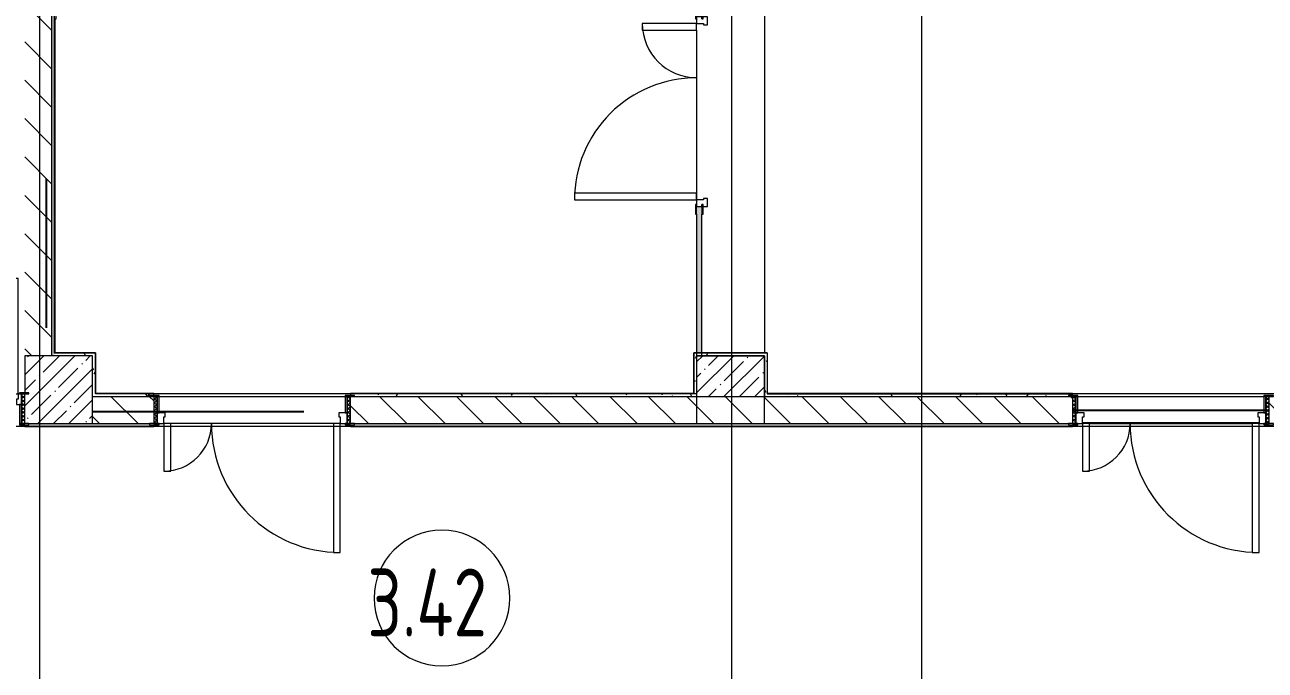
# Model space of a CAD drawing. Header units: millimetres. Extents: x -1113 to 415037, y -3642 to 354837.
# Drawn here: x 389827 to 398967, y 11582 to 16340 of the extents above; entities that cross this region are included whole.
import ezdxf

# ---------------------------------------------------------------- set-up
doc = ezdxf.new("R2010")
doc.units = ezdxf.units.MM
for name, color, linetype, lineweight in [('A-AREA-BNDY', 7, 'Continuous', 5), ('A-AREA-IDEN', 7, 'Continuous', 9), ('A-DOOR-2', 7, 'Continuous', 5), ('A-DOOR-FRAM-2', 7, 'Continuous', 5), ('A-FLOR', 7, 'Continuous', 9), ('A-WALL', 7, 'Continuous', 5), ('I-WALL', 7, 'Continuous', 5), ('S-COLS', 7, 'Continuous', 9), ('S-COLS-1', 7, 'Continuous', 5), ('Оси', 7, 'Continuous', 9)]:
    doc.layers.add(name, color=color, linetype=linetype, lineweight=lineweight)
doc.layers.add('A-AREA-PATT-3', color=7, linetype='Continuous', lineweight=5, true_color=0xe6fae8, transparency=1)
for name, color, linetype, lineweight, true_color in [('A-DOOR-1', 7, 'Continuous', 5, 0xc0c0c0), ('A-DOOR-FRAM-1', 7, 'Continuous', 5, 0xc0c0c0), ('A-WALL-1', 9, 'Continuous', 5, 0x808080), ('A-WALL-FNSH-1', 9, 'Continuous', 5, 0x808080)]:
    doc.layers.add(name, color=color, linetype=linetype, lineweight=lineweight, true_color=true_color)
doc.styles.add('СПДС', font='ГОСТ тип А.ttf', dxfattribs={"width": 0.9})
pattern_1 = [(135, (289227.4, 1e-08), (-141.42136, -141.42136), [])]
pattern_2 = [(0, (289227.4, 1e-08), (243.84, 60.96), [20.117, -162.763, 20.117, -162.763, -975.36]), (0, (289227.4, 1e-08), (243.84, 60.96), [-365.76, 20.117, -345.643, 20.117, -162.763, -426.72]), (0, (289227.4, 1e-08), (243.84, 60.96), [-914.4, 20.117, -101.803, 20.117, -284.683]), (120, (289318.84, 30.48), (-174.71291, 180.691634), [20.117, -162.763, 20.117, -162.763, -975.36]), (120, (289318.84, 30.48), (-174.71291, 180.691634), [-365.76, 20.117, -345.643, 20.117, -162.763, -426.72]), (120, (289318.84, 30.48), (-174.71291, 180.691634), [-914.4, 20.117, -101.803, 20.117, -284.683]), (240, (289349.32, 152.4), (-69.12709, -241.651634), [20.117, -162.763, 20.117, -162.763, -975.36]), (240, (289349.32, 152.4), (-69.12709, -241.651634), [-365.76, 20.117, -345.643, 20.117, -162.763, -426.72]), (240, (289349.32, 152.4), (-69.12709, -241.651634), [-914.4, 20.117, -101.803, 20.117, -284.683])]

# ---------------------------------------------------------------- blocks, each defined once
blk = doc.blocks.new('110_Дверь_СКБ_1Ст_Внутренняя1 - Д-8_п_ 950x2100h_охрана 2-32352576-Объем проектирования 3 этажа')
at = {"layer": 'A-DOOR-2'}
h = blk.add_hatch(dxfattribs=at)
h.set_pattern_fill('FP_88', color=256, style=0, pattern_type=2)
h.set_pattern_definition([(135, (1826.41, 174.685), (-14.14214, -14.14214), []), (225, (1826.41, 174.685), (14.14214, -14.14214), [])])
h.paths.add_polyline_path([(462.5, -110), (487.5, -110), (487.5, 110), (462.5, 110), (462.5, -86.7)])
at = {"layer": 'A-DOOR-FRAM-2'}
h = blk.add_hatch(dxfattribs=at)
h.set_pattern_fill('FP_89', color=256, style=0, pattern_type=2)
h.set_pattern_definition([(45, (-296.384, 174.685), (-14.1421, 14.1421), []), (135, (-296.384, 174.685), (-14.1421, -14.1421), [])])
h.paths.add_polyline_path([(-437.5, -110), (-437.5, 110), (-462.5, 110), (-462.5, -110)])
at = {"layer": 'A-DOOR-1'}
for p, q in [((437.5, 960), (397.5, 960)), ((397.5, 960), (397.5, 110)), ((437.5, 110), (437.5, 960)), ((397.5, 110), (437.5, 110))]:
    blk.add_line(p, q, dxfattribs=at)
blk.add_arc((437.5, 110), 850, 90, 180, dxfattribs=at)
at = {"layer": 'A-DOOR-FRAM-1'}
for p, q in [((-422.5, 118), (-492.5, 118)), ((-492.5, 118), (-492.5, 110)), ((-492.5, 110), (-422.5, 110)), ((-437.5, 110), (-462.5, 110)), ((-462.5, 110), (-462.5, -110)), ((-412.5, 110), (-437.5, 110)), ((-437.5, 110), (-437.5, 30)), ((-437.5, -110), (-437.5, 110)), ((-422.5, 110), (-437.5, 110)), ((-437.5, 110), (-437.5, 109)), ((-437.5, 109), (-422.5, 109)), ((-422.5, 110), (-422.5, 118)), ((-422.5, 109), (-422.5, 110)), ((-412.5, 70), (-412.5, 110)), ((437.5, 110), (437.5, 70)), ((462.5, 110), (437.5, 110)), ((517.5, 118), (447.5, 118)), ((447.5, 118), (447.5, 110)), ((462.5, 110), (447.5, 110)), ((447.5, 110), (447.5, 109)), ((447.5, 110), (517.5, 110)), ((447.5, 109), (462.5, 109)), ((462.5, 30), (462.5, 110)), ((487.5, 110), (462.5, 110)), ((462.5, 110), (462.5, -110)), ((462.5, 109), (462.5, 110)), ((487.5, -110), (487.5, 110)), ((517.5, 110), (517.5, 118)), ((-437.5, 30), (-402.5, 30)), ((-422.5, 30), (-437.5, 30)), ((-437.5, 30), (-437.5, -110)), ((-422.5, -110), (-422.5, 30)), ((-402.5, 70), (-412.5, 70)), ((-402.5, 30), (-402.5, 70)), ((437.5, 70), (427.5, 70)), ((427.5, 70), (427.5, 30)), ((427.5, 30), (462.5, 30)), ((462.5, 30), (447.5, 30)), ((447.5, 30), (447.5, -110)), ((462.5, -110), (462.5, 30)), ((-422.5, -110), (-492.5, -110)), ((-492.5, -110), (-492.5, -118)), ((-492.5, -118), (-422.5, -118)), ((-462.5, -110), (-437.5, -110)), ((-437.5, -110), (-422.5, -110)), ((-422.5, -118), (-422.5, -110)), ((447.5, -110), (462.5, -110)), ((517.5, -110), (447.5, -110)), ((447.5, -110), (447.5, -118)), ((447.5, -118), (517.5, -118)), ((462.5, -110), (487.5, -110)), ((517.5, -118), (517.5, -110))]:
    blk.add_line(p, q, dxfattribs=at)
blk = doc.blocks.new('110_Дверь_СКБ_2Ст - Д-6_л__ ДОО_Дв_1450x2100h_Дверь из раздевальной в коридор-32357677-Объем проектирования 3 этажа')
at = {"layer": 'A-DOOR-2'}
h = blk.add_hatch(dxfattribs=at)
h.set_pattern_fill('FP_39', color=256, style=0, pattern_type=2)
h.set_pattern_definition([(135, (1576.41, 164.685), (-14.14214, -14.14214), []), (225, (1576.41, 164.685), (14.14214, -14.14214), [])])
h.paths.add_polyline_path([(737.5, 100), (712.5, 100), (712.5, -100), (737.5, -100), (737.5, 41.1)])
at = {"layer": 'A-DOOR-FRAM-2'}
h = blk.add_hatch(dxfattribs=at)
h.set_pattern_fill('FP_40', color=256, style=0, pattern_type=2)
h.set_pattern_definition([(45, (-546.384, 164.685), (-14.1421, 14.1421), []), (135, (-546.384, 164.685), (-14.1421, -14.1421), [])])
h.paths.add_polyline_path([(-712.5, 100), (-712.5, -100), (-687.5, -99.8), (-687.5, 100)])
at = {"layer": 'A-DOOR-1'}
for p, q in [((-637.5, 1050), (-637.5, 100)), ((-587.5, 1050), (-637.5, 1050)), ((-587.5, 100), (-587.5, 1050)), ((662.5, 450), (612.5, 450)), ((612.5, 450), (612.5, 100)), ((662.5, 100), (662.5, 450)), ((-637.5, 100), (-587.5, 100)), ((612.5, 100), (662.5, 100))]:
    blk.add_line(p, q, dxfattribs=at)
for centre, radius, start, end in [((-637.5, 100), 950, 0, 90), ((662.5, 100), 350, 90, 180)]:
    blk.add_arc(centre, radius, start, end, dxfattribs=at)
at = {"layer": 'A-DOOR-FRAM-1'}
for p, q in [((-672.5, 108), (-742.5, 108)), ((-742.5, 108), (-742.5, 100)), ((-742.5, 100), (-672.5, 100)), ((-687.5, 100), (-712.5, 100)), ((-712.5, 100), (-712.5, -100)), ((-637.5, 100), (-687.5, 100)), ((-687.5, 100), (-687.5, 20)), ((-687.5, -100), (-687.5, 100)), ((-672.5, 100), (-672.5, 108)), ((-637.5, 50), (-637.5, 100)), ((662.5, 100), (662.5, 50)), ((712.5, 100), (662.5, 100)), ((767.5, 108), (697.5, 108)), ((697.5, 108), (697.5, 100)), ((697.5, 100), (767.5, 100)), ((712.5, 20), (712.5, 100)), ((737.5, 100), (712.5, 100)), ((712.5, 100), (712.5, -100)), ((737.5, -100), (737.5, 100)), ((767.5, 100), (767.5, 108)), ((-687.5, 20), (-627.5, 20)), ((-672.5, 20), (-687.5, 20)), ((-687.5, 20), (-687.5, -100)), ((-672.5, -100), (-672.5, 20)), ((-627.5, 50), (-637.5, 50)), ((-627.5, 20), (-627.5, 50)), ((662.5, 50), (652.5, 50)), ((652.5, 50), (652.5, 20)), ((652.5, 20), (712.5, 20)), ((712.5, 20), (697.5, 20)), ((697.5, 20), (697.5, -100)), ((712.5, -100), (712.5, 20)), ((-672.5, -100), (-742.5, -100)), ((-742.5, -100), (-742.5, -108)), ((-742.5, -108), (-672.5, -108)), ((-712.5, -100), (-687.5, -100)), ((-687.5, -100), (-672.5, -100)), ((-672.5, -108), (-672.5, -100)), ((697.5, -100), (712.5, -100)), ((767.5, -100), (697.5, -100)), ((697.5, -100), (697.5, -108)), ((697.5, -108), (767.5, -108)), ((712.5, -100), (737.5, -100)), ((767.5, -108), (767.5, -100))]:
    blk.add_line(p, q, dxfattribs=at)
blk = doc.blocks.new('BSC_Колонна _Прямоугольная - 500х500-17857564-Объем проектирования 3 этажа')
at = {"layer": 'S-COLS-1'}
h = blk.add_hatch(dxfattribs=at)
h.set_pattern_fill('FP_181', color=256, style=0, pattern_type=2)
h.set_pattern_definition([(45, (-100850, -13650), (-114.04925, 114.04925), []), (45, (-100735.95, -13650), (-114.04925, 114.04925), [201.613, -40.323, 6.706, -33.617])])
h.paths.add_polyline_path([(-50, -250), (250, -250), (250, 250), (-250, 250), (-250, -22), (-220, -22), (-220, -30), (-250, -30), (-250, -250), (-56.5, -250)])
for p, q in [((250, 250), (-250, 250)), ((-250, 250), (-250, -22)), ((250, -250), (250, 250)), ((-220, -250), (250, -250))]:
    blk.add_line(p, q, dxfattribs=at)
blk = doc.blocks.new('110_Дверь_СКБ_2Ст - Д-5_п_ Из игровой в коридор-32357676-Объем проектирования 3 этажа')
at = {"layer": 'A-DOOR-1'}
for p, q in [((-637.5, 920), (-637.5, 20)), ((-587.5, 920), (-637.5, 920)), ((-587.5, 20), (-587.5, 920)), ((662.5, 420), (612.5, 420)), ((612.5, 420), (612.5, 20)), ((662.5, 20), (662.5, 420)), ((-637.5, 20), (-587.5, 20)), ((612.5, 20), (662.5, 20))]:
    blk.add_line(p, q, dxfattribs=at)
for centre, radius, start, end in [((-637.5, 20), 900, 0, 90), ((662.5, 20), 400, 90, 180)]:
    blk.add_arc(centre, radius, start, end, dxfattribs=at)
at = {"layer": 'A-DOOR-FRAM-1'}
for p, q in [((-672.5, 28), (-742.5, 28)), ((-742.5, 28), (-742.5, 20)), ((-742.5, 20), (-672.5, 20)), ((-637.5, 20), (-687.5, 20)), ((-687.5, 20), (-687.5, -60)), ((-672.5, 20), (-672.5, 28)), ((-637.5, -30), (-637.5, 20)), ((662.5, 20), (662.5, -30)), ((712.5, 20), (662.5, 20)), ((767.5, 28), (697.5, 28)), ((697.5, 28), (697.5, 20)), ((697.5, 20), (767.5, 20)), ((712.5, -60), (712.5, 20)), ((767.5, 20), (767.5, 28)), ((-672.5, -20), (-742.5, -20)), ((-742.5, -20), (-742.5, -28)), ((-742.5, -28), (-672.5, -28)), ((-672.5, -19), (-687.5, -19)), ((-687.5, -19), (-687.5, -20)), ((-687.5, -20), (-672.5, -20)), ((-687.5, -60), (-627.5, -60)), ((-672.5, -20), (-672.5, -19)), ((-672.5, -28), (-672.5, -20)), ((-627.5, -30), (-637.5, -30)), ((-627.5, -60), (-627.5, -30)), ((662.5, -30), (652.5, -30)), ((652.5, -30), (652.5, -60)), ((652.5, -60), (712.5, -60)), ((712.5, -19), (697.5, -19)), ((697.5, -19), (697.5, -20)), ((697.5, -20), (712.5, -20)), ((767.5, -20), (697.5, -20)), ((697.5, -20), (697.5, -28)), ((697.5, -28), (767.5, -28)), ((712.5, -20), (712.5, -19)), ((767.5, -28), (767.5, -20))]:
    blk.add_line(p, q, dxfattribs=at)
blk = doc.blocks.new('Марка_Помещения - Номер-25198446-Объем проектирования 3 этажа')
at = {"layer": 'A-AREA-IDEN'}
for start, end in [(360, 180), (180, 360)]:
    blk.add_arc((0, 0), 2.5, start, end, dxfattribs=at)

msp = doc.modelspace()

# ---------------------------------------------------------------- hatches: boundary and pattern name
at = {"layer": 'A-AREA-PATT-3'}
h = msp.add_hatch(color=256, dxfattribs=at)
h.paths.add_polyline_path([(394778.9, 13920.5), (394817.4, 13920.5), (394817.4, 15000), (394777.4, 15000), (394777.4, 13920.5)])
h.paths.add_polyline_path([(399566.9, 14154), (400053.4, 14154), (400053.4, 15050), (400049.4, 15050), (400049.4, 14158), (399077.4, 14158), (399077.4, 14154), (399562.4, 14154)])
h.paths.add_polyline_path([(390051.9, 16380.8), (390055.9, 16380.8), (390055.9, 18180.8), (390051.9, 18180.8), (390051.9, 17123.2)])
h.paths.add_polyline_path([(394817.4, 16400), (394817.4, 20879.5), (394777.4, 20879.5), (394777.4, 16400), (394782.4, 16400)])
at = {"layer": 'I-WALL'}
h = msp.add_hatch(dxfattribs=at)
h.set_pattern_fill('FP_191', color=256, style=0, pattern_type=2)
h.set_pattern_definition(pattern_2)
h.paths.add_polyline_path([(390027.4, 13900), (390047.4, 13900), (390046.4, 21130), (390027.4, 21150), (390027.4, 13920)])
h.paths.add_polyline_path([(390047.4, 21130), (390047.4, 21150), (390027.4, 21150), (390036, 21141.4)])
h = msp.add_hatch(dxfattribs=at)
h.set_pattern_fill('FP_23', color=256, style=0, pattern_type=2)
h.set_pattern_definition(pattern_1)
h.paths.add_polyline_path([(390011.5, 13900), (390027.4, 13900), (390027.4, 17530), (389827.4, 17530), (389827.4, 13900)])
h = msp.add_hatch(dxfattribs=at)
h.set_pattern_fill('FP_191', color=256, style=0, pattern_type=2)
h.set_pattern_definition(pattern_2)
h.paths.add_polyline_path([(390047.4, 13900), (390347.4, 13900), (390347.4, 13920), (390048.4, 13920)])
h = msp.add_hatch(dxfattribs=at)
h.set_pattern_fill('FP_191', color=256, style=0, pattern_type=2)
h.set_pattern_definition(pattern_2)
h.paths.add_polyline_path([(390327.4, 13600), (390347.4, 13621), (390347.4, 13900), (390327.4, 13900), (390327.4, 13609.3)])
h.paths.add_polyline_path([(390347.4, 13600), (390347.4, 13620), (390327.4, 13600)])
h = msp.add_hatch(dxfattribs=at)
h.set_pattern_fill('FP_191', color=256, style=0, pattern_type=2)
h.set_pattern_definition(pattern_2)
h.paths.add_polyline_path([(394777.4, 13620), (394777.4, 13920), (394757.4, 13920), (394757.4, 13621), (394761.4, 13620.8)])
h = msp.add_hatch(dxfattribs=at)
h.set_pattern_fill('FP_191', color=256, style=0, pattern_type=2)
h.set_pattern_definition(pattern_2)
h.paths.add_polyline_path([(394817.4, 13900), (395297.4, 13900), (395297.4, 13920), (394817.4, 13918.4), (394817.4, 13905)])
h = msp.add_hatch(dxfattribs=at)
h.set_pattern_fill('FP_191', color=256, style=0, pattern_type=2)
h.set_pattern_definition(pattern_2)
h.paths.add_polyline_path([(395297.4, 13600), (395297.4, 13900), (395277.4, 13900), (395277.4, 13600), (395282.4, 13600)])
h = msp.add_hatch(dxfattribs=at)
h.set_pattern_fill('FP_191', color=256, style=0, pattern_type=2)
h.set_pattern_definition(pattern_2)
h.paths.add_polyline_path([(394372, 13600), (394777.4, 13600), (394777.4, 13620), (392227.4, 13620), (392227.4, 13608), (392257.4, 13608), (392257.4, 13600), (393284.2, 13600)])
h.paths.add_polyline_path([(390564.8, 13600), (390747.4, 13600), (390747.4, 13608), (390777.4, 13608), (390777.4, 13620), (390347.4, 13620), (390347.4, 13600)])
h = msp.add_hatch(dxfattribs=at)
h.set_pattern_fill('FP_191', color=256, style=0, pattern_type=2)
h.set_pattern_definition(pattern_2)
h.paths.add_polyline_path([(395297.4, 13600), (397517.4, 13600.3), (397517.4, 13608), (397547.4, 13608), (397547.4, 13620), (395298.4, 13620), (395297.7, 13605)])
h.paths.add_polyline_path([(399027.4, 13600), (399097.4, 13600), (399097.4, 13620), (398997.4, 13620), (398997.4, 13608), (399027.4, 13607.5), (399027.4, 13605)])
h = msp.add_hatch(dxfattribs=at)
h.set_pattern_fill('FP_23', color=256, style=0, pattern_type=2)
h.set_pattern_definition(pattern_1)
h.paths.add_polyline_path([(409671.1, 13400), (410157.4, 13400), (410157.4, 13600), (408157.9, 13600), (408157.9, 13400), (409624.5, 13400)])
h.paths.add_polyline_path([(390777.4, 13400), (390777.4, 13600), (390327.4, 13600), (390327.4, 13400), (390747.4, 13400)])
h.paths.add_polyline_path([(392227.4, 13400), (397547.4, 13400), (397547.4, 13600), (392227.4, 13600)])
h.paths.add_polyline_path([(401237.4, 13400), (404827.4, 13400), (404827.4, 13600), (400277.4, 13600), (400277.4, 13400), (401119.5, 13400)])
h.paths.add_polyline_path([(406427.9, 13400), (406707.9, 13400), (406707.9, 13600), (405327.4, 13600), (405327.4, 13400), (406337.5, 13400)])
h.paths.add_polyline_path([(399777.4, 13400), (399777.4, 13600), (398997.4, 13600), (398997.4, 13400), (399027.4, 13400)])
h = msp.add_hatch(dxfattribs=at)
h.set_pattern_fill('FP_191', color=256, style=0, pattern_type=2)
h.set_pattern_definition(pattern_2)
h.paths.add_polyline_path([(409586.4, 13380), (409587.4, 13400), (408187.9, 13399.6), (408187.9, 13392), (408157.9, 13392), (408157.9, 13380), (409576.9, 13380)])
h.paths.add_polyline_path([(399810.9, 13380), (406707.9, 13380), (406707.9, 13392), (406677.9, 13392), (406677.9, 13400), (399027.4, 13400), (399027.4, 13392), (398997.4, 13392), (398997.4, 13380), (399777.4, 13380)])
h.paths.add_polyline_path([(392227.4, 13380), (397547.4, 13380), (397547.4, 13392), (397517.4, 13392), (397517.4, 13400), (392257.4, 13400), (392257.4, 13392), (392227.4, 13392)])
h.paths.add_polyline_path([(390777.4, 13380), (390777.4, 13392), (390747.4, 13392), (390747.4, 13400), (389857.4, 13400), (389857.4, 13392), (389827.4, 13392), (389829.4, 13380), (390564.8, 13380)])
h.paths.add_polyline_path([(388877.4, 13380), (388877.4, 13392), (388847.4, 13392), (388847.4, 13400), (387927.4, 13400), (387927.4, 13380), (388847.4, 13380)])
at = {"layer": 'S-COLS-1'}
h = msp.add_hatch(dxfattribs=at)
h.set_pattern_fill('FP_1', color=256, style=0, pattern_type=2)
h.set_pattern_definition([(45, (289227.4, 1e-08), (-114.04925, 114.04925), []), (45, (289341.45, 1e-08), (-114.04925, 114.04925), [201.612, -40.322, 6.706, -33.617])])
h.paths.add_polyline_path([(394777.4, 13600), (395277.4, 13600), (395277.4, 13900), (394777.4, 13900), (394777.4, 13620)])

# ---------------------------------------------------------------- linework, layer by layer
for points in [[(389987.4, 14105), (389987.4, 15205)], [(390327.4, 13490), (391882.4, 13490)], [(397547.4, 13500), (398997.4, 13500)]]:
    msp.add_lwpolyline(points)
at = {"layer": 'A-AREA-BNDY', "flags": 128}
for points in [[(390348.4, 13621), (394756.4, 13621), (394756.4, 13921), (395298.4, 13921), (395298.4, 13621), (399076.4, 13621), (399076.4, 14158), (400049.4, 14158), (400049.4, 15050), (400056.4, 15050), (400056.4, 20879), (399556.4, 20879), (399556.4, 21129), (395298.4, 21129), (395298.4, 20879), (394756.4, 20879), (394756.4, 21129), (390048.4, 21129), (390048.4, 18180.8), (390055.9, 18180.8), (390055.9, 16380.8), (390048.4, 16380.8), (390048.4, 13921), (390348.4, 13921)], [(410416.4, 10621), (410416.4, 12429), (409586.4, 12429), (409586.4, 13379), (387948.4, 13379), (387948.4, 11341), (390057.4, 11341), (390057.4, 10621)]]:
    msp.add_lwpolyline(points, close=True, dxfattribs=at)
at = {"layer": 'A-FLOR'}
for p, q in [((390047.4, 13920), (390047.4, 21129)), ((395277.4, 20880), (395277.4, 13920)), ((394777.4, 16300), (394777.4, 15050)), ((390347.4, 13920), (390048.4, 13920)), ((390777.4, 13620), (390347.4, 13620)), ((390777.4, 13608), (390777.4, 13620)), ((394777.4, 13620), (392227.4, 13620)), ((392227.4, 13620), (392227.4, 13608)), ((390817.4, 13600), (392187.4, 13600)), ((397587.4, 13600), (398957.4, 13600)), ((392152.4, 13400), (390902.4, 13400)), ((392257.4, 13400), (393284.2, 13400)), ((398922.4, 13405), (397622.4, 13405)), ((397672.4, 13400), (398872.4, 13400))]:
    msp.add_line(p, q, dxfattribs=at)
at = {"layer": 'A-WALL'}
for p, q in [((390347.4, 13920), (390347.4, 13620)), ((394757.4, 13620), (394757.4, 13920)), ((395297.4, 13900), (395297.4, 13620)), ((394757.4, 13620), (392227.4, 13620)), ((390327.4, 13600), (390747.4, 13600)), ((392257.4, 13600), (397517.4, 13600)), ((390327.4, 13400), (390747.4, 13400)), ((393284.2, 13400), (397517.4, 13400))]:
    msp.add_line(p, q, dxfattribs=at)
at = {"layer": 'A-WALL-1'}
for p, q in [((390027.4, 13900), (390027.4, 21400)), ((394777.4, 14945), (394777.4, 13600)), ((394817.4, 13900), (394817.4, 14945)), ((390048.4, 13920), (390047.4, 13920)), ((395297.4, 13920), (394757.4, 13920)), ((394777.4, 13900), (395277.4, 13900)), ((395277.4, 13900), (395277.4, 13600)), ((390347.4, 13620), (390347.4, 13620)), ((392227.4, 13620), (392227.4, 13620)), ((395298.4, 13620), (395297.4, 13620)), ((397547.4, 13608), (397547.4, 13620)), ((389827.4, 13380), (390777.4, 13380)), ((390777.4, 13380), (390777.4, 13392)), ((392227.4, 13392), (392227.4, 13380)), ((392227.4, 13380), (397547.4, 13380)), ((397547.4, 13380), (397547.4, 13392))]:
    msp.add_line(p, q, dxfattribs=at)
at = {"layer": 'A-WALL-FNSH-1'}
for p, q in [((390048.4, 16380.8), (390048.4, 13920)), ((390348.4, 13921), (390048.4, 13921)), ((390348.4, 13621), (390348.4, 13921)), ((394756.4, 13921), (394756.4, 13621)), ((395298.4, 13921), (394756.4, 13921)), ((395297.4, 13920), (395297.4, 13900)), ((395298.4, 13921), (395298.4, 13620)), ((390777.4, 13621), (390348.4, 13621)), ((390777.4, 13620), (390777.4, 13621)), ((394756.4, 13621), (392227.4, 13621)), ((392227.4, 13621), (392227.4, 13620)), ((397547.4, 13621), (395298.4, 13621)), ((395298.4, 13620), (397547.4, 13620)), ((397547.4, 13620), (397547.4, 13621)), ((389827.4, 13379), (390777.4, 13379)), ((390777.4, 13379), (390777.4, 13380)), ((392227.4, 13380), (392227.4, 13379)), ((392227.4, 13379), (397547.4, 13379)), ((397547.4, 13379), (397547.4, 13380))]:
    msp.add_line(p, q, dxfattribs=at)
at = {"layer": 'S-COLS-1'}
for p, q in [((395277.4, 13900), (394777.4, 13900)), ((394777.4, 13900), (394777.4, 13400)), ((395277.4, 13400), (395277.4, 13900)), ((394777.4, 13400), (395277.4, 13400))]:
    msp.add_line(p, q, dxfattribs=at)
at = {"layer": 'Оси'}
for points in [[(389937.4, -1906.3), (389937.4, 3093.7), (389937.4, 17028.3), (389937.4, 22028.3)], [(395037.4, -1906.3), (395037.4, 3093.7), (395037.4, 17028.3), (395037.4, 22028.3)], [(396437.4, -1906.3), (396437.4, 3093.7), (396437.4, 17028.3), (396437.4, 22028.3)]]:
    msp.add_lwpolyline(points, dxfattribs=at)

# ---------------------------------------------------------------- block references
at = {"layer": 'A-AREA-IDEN', "xscale": 199.9999999999999, "yscale": 199.9999999999999, "zscale": 199.9999999999999}
msp.add_blockref('Марка_Помещения - Номер-25198446-Объем проектирования 3 этажа', (392900.9, 12113.9), dxfattribs=at)
at = {"layer": 'A-DOOR-1'}
for name, p, rotation in [('110_Дверь_СКБ_2Ст - Д-5_п_ Из игровой в коридор-32357676-Объем проектирования 3 этажа', (394797.4, 15687.5), 89.99999999999986), ('110_Дверь_СКБ_2Ст - Д-6_л__ ДОО_Дв_1450x2100h_Дверь из раздевальной в коридор-32357677-Объем проектирования 3 этажа', (391514.9, 13500), 180), ('110_Дверь_СКБ_2Ст - Д-6_л__ ДОО_Дв_1450x2100h_Дверь из раздевальной в коридор-32357677-Объем проектирования 3 этажа', (398284.9, 13500), 180)]:
    msp.add_blockref(name, p, dxfattribs=dict(at, rotation=rotation))
msp.add_blockref('110_Дверь_СКБ_1Ст_Внутренняя1 - Д-8_п_ 950x2100h_охрана 2-32352576-Объем проектирования 3 этажа', (389339.9, 13510), dxfattribs=at)
at = {"layer": 'S-COLS'}
msp.add_blockref('BSC_Колонна _Прямоугольная - 500х500-17857564-Объем проектирования 3 этажа', (390077.4, 13650), dxfattribs=at)

# ---------------------------------------------------------------- texts
at = {"layer": 'A-AREA-IDEN', "insert": (392351.4, 12331), "char_height": 500, "width": 1370.886, "attachment_point": 1, "style": 'СПДС'}
msp.add_mtext('3.42', dxfattribs=at)

doc.saveas('drawing.dxf')
